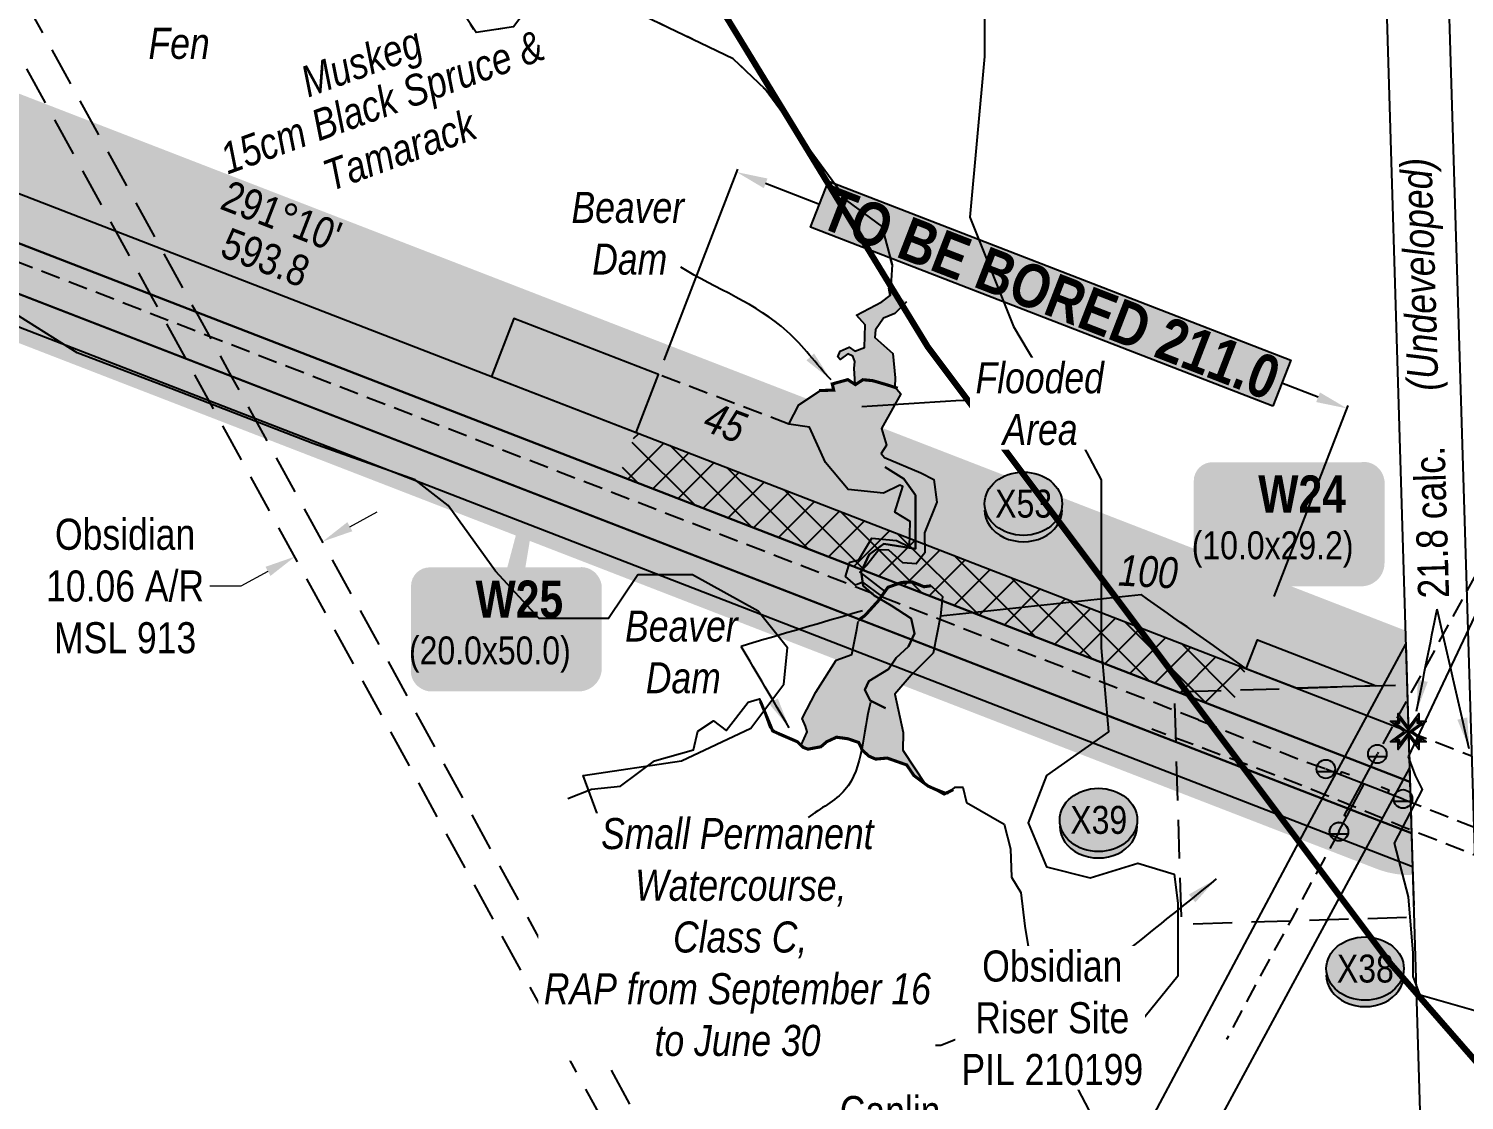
# Model space of a CAD drawing. Extents: x 633209 to 644713, y 5826006 to 5832721.
# Drawn here: x 639229.5 to 639692.3, y 5831047.2 to 5831392.5 of the extents above; entities that cross this region are included whole.
import ezdxf
from ezdxf.enums import TextEntityAlignment as Align

# ---------------------------------------------------------------- set-up
doc = ezdxf.new("R2010")
doc.units = 0
doc.header["$LTSCALE"] = 5
doc.header["$PDSIZE"] = 0.5
for name, pattern in [('DASHDOT2', [12.7, 6.35, -3.175, 0, -3.175]), ('foc-ACCESSROAD', [3.75, 2.5, -1.25]), ('foc-TIELINE', [1.875, 1.25, -0.625]), ('foc-TRAV', [1.875, 1.25, -0.625]), ('foc-WHEELTRACKS', [2, 0.4, -1.6]), ('UG_PIPE', [1.875, 1.25, -0.625])]:
    doc.linetypes.add(name, pattern=pattern)
doc.layers.get('Defpoints').update_dxf_attribs({"color": 9})
for name, color, linetype, lineweight in [('AS-GENERAL', 48, 'Continuous', 18), ('C-AR-T', 13, 'Continuous', 9), ('F-RW-T', 190, 'Continuous', 9), ('T-TEXT', 48, 'Continuous', 18), ('T-TIE-T', 201, 'Continuous', 18)]:
    doc.layers.add(name, color=color, linetype=linetype, lineweight=lineweight)
doc.layers.add('AS-PIPE-AG', color=7, linetype='Continuous', true_color=0x7d00fa)
for name, color, linetype in [('AS-PIPE-UG', 44, 'UG_PIPE'), ('AS-SYMBOL', 7, 'Continuous'), ('AS-UNDERLAY-H', 141, 'Continuous'), ('AS-WILDLIFE', 131, 'DASHDOT2'), ('C-AR', 13, 'foc-ACCESSROAD'), ('C-RW', 13, 'Continuous'), ('C-WS', 13, 'foc-ACCESSROAD'), ('F-RW', 190, 'Continuous'), ('L-BD1', 253, 'Continuous'), ('L-MON', 1, 'Continuous'), ('L-SEC', 7, 'Continuous'), ('P-BUFFER-H 30m', 51, 'Continuous'), ('P-CROSSINGS', 250, 'Continuous'), ('P-PROPOSED', 10, 'Continuous'), ('P-PROPOSED-H', 21, 'Continuous'), ('P-TEMP-BLOCKS', 250, 'Continuous'), ('P-TEMP-BLUE-BORE-H', 131, 'Continuous'), ('P-TEMP-H', 41, 'Continuous'), ('P-TEMP-NO CUT-H', 104, 'Continuous'), ('P-TEMP-NO CUT-T', 143, 'Continuous'), ('P-TEMP_WORKSPACE', 46, 'Continuous'), ('P-TRAV', 4, 'foc-TRAV'), ('P-TXT', 4, 'Continuous'), ('T-BUSH-T', 110, 'Continuous'), ('T-CREEK', 160, 'Continuous'), ('T-TIE', 201, 'foc-TIELINE'), ('T-WATER-H', 133, 'Continuous'), ('T-WATER-P3', 160, 'foc-WHEELTRACKS'), ('T-WATER-T', 170, 'Continuous'), ('WETLAND', 143, 'Continuous'), ('WETLAND-T', 146, 'Continuous')]:
    doc.layers.add(name, color=color, linetype=linetype)
doc.styles.add('175L', font='ARIALN.TTF', dxfattribs={"height": 20})
doc.styles.add('80', font='ARIALN.TTF', dxfattribs={"height": 10})
doc.styles.add('80CG', font='ARIALN.TTF', dxfattribs={"height": 10})
doc.styles.add('80L', font='ARIALN.TTF', dxfattribs={"height": 10})
doc.styles.add('80LS', font='ARIALNI.TTF', dxfattribs={"height": 10})
doc.styles.add('BOLD', font='ARIALNB.TTF')
doc.styles.add('Crossing', font='ARIALN.TTF', dxfattribs={"height": 10})
doc.styles.add('foc-LtypeFont', font='ARIALN.TTF', dxfattribs={"height": 7.35})
doc.styles.add('MtXpl_Arial_Narrow', font='ARIALNI.TTF')
doc.linetypes.add('foc-TOPO-flowdirection-NOLINE', pattern='A,0,[">",foc-LtypeFont,S=0.3,R=0,X=0,Y=-0.945],-20,[">",foc-LtypeFont,S=0.3,R=0,X=0,Y=-0.945],0', length=20)
doc.dimstyles.new('Compass 5 000', dxfattribs={"dimscale": 5, "dimtxt": 9, "dimasz": 2, "dimexe": 0.2, "dimexo": 0.0625, "dimgap": 0.5, "dimtad": 0, "dimtih": 1, "dimtoh": 1, "dimzin": 0, "dimdsep": 46, "dimtxsty": '80CG', "dimcen": 0.1, "dimse1": 1, "dimse2": 1, "dimclrd": 256, "dimclrt": 256, "dimaunit": 1, "dimadec": 4, "dimazin": 0, "dimtfac": 0.06, "dimtofl": 0, "dimtmove": 0, "dimatfit": 1, "dimfxl": 0.2, "dimtolj": 1, "dimtzin": 0, "dimlwd": -1, "dimarcsym": 0})

# ---------------------------------------------------------------- blocks, each defined once
blk = doc.blocks.new('*D404')
at = {"layer": 'C-AR-T', "transparency": 16777216}
for p, q in [((639333.05, 5831232.01), (639341.82, 5831236.8)), ((639306.66, 5831217.62), (639297.88, 5831212.83)), ((639297.88, 5831212.83), (639287.88, 5831212.83))]:
    blk.add_line(p, q, dxfattribs=at)
for points in [[(639332.25, 5831233.48), (639333.84, 5831230.55), (639324.27, 5831227.22)], [(639305.86, 5831219.08), (639307.46, 5831216.15), (639315.44, 5831222.41)]]:
    blk.add_solid(points, dxfattribs=at)
at = {"layer": 'Defpoints', "color": 0, "transparency": 16777216}
for p in [(639324.27, 5831227.22), (639365.19, 5831152.22), (639356.36, 5831147.4)]:
    blk.add_point(p, dxfattribs=at)
at = {"layer": 'C-AR-T', "transparency": 16777216, "insert": (639260.6, 5831212.83), "char_height": 10, "attachment_point": 5, "style": '80CG'}
blk.add_mtext('\\A1;Obsidian\\P10.06 A/R\\PMSL 913', dxfattribs=at)
blk = doc.blocks.new('*D535')
at = {"layer": 'Defpoints', "color": 0, "transparency": 16777216}
for p in [(639599.68, 5831055.79), (639617.26, 5831046.28), (639574.33, 5831008.94)]:
    blk.add_point(p, dxfattribs=at)
at = {"layer": 'F-RW-T', "transparency": 16777216}
for p, q in [((639556.74, 5831018.45), (639546.74, 5831018.45)), ((639565.53, 5831013.69), (639556.74, 5831018.45)), ((639600.7, 5830994.66), (639609.5, 5830989.91))]:
    blk.add_line(p, q, dxfattribs=at)
for points in [[(639566.33, 5831015.16), (639564.74, 5831012.23), (639574.33, 5831008.94)], [(639601.5, 5830996.13), (639599.91, 5830993.2), (639591.91, 5830999.42)]]:
    blk.add_solid(points, dxfattribs=at)
at = {"layer": 'F-RW-T', "transparency": 16777216, "insert": (639507.2, 5831018.45), "char_height": 10, "attachment_point": 5, "style": '80CG'}
blk.add_mtext('\\A1;Canlin\\P20.00 P/L R/W\\PPlan 882 1811\\PPLA 890838', dxfattribs=at)
blk = doc.blocks.new('RISER')
h = blk.add_hatch(color=255)
h.dxf.hatch_style = 1
edge = h.paths.add_edge_path()
edge.add_arc((0, 0), 0.7, 0, 360)
blk.add_hatch(color=13).paths.add_polyline_path([(0.581, -0.15), (-0.581, -0.15, 0.774597)])
at = {"color": 13}
blk.add_line((-0.581, -0.15), (0.581, -0.15), dxfattribs=at)
blk.add_circle((0, 0), 0.6, dxfattribs=at)
blk = doc.blocks.new('*U770')
at = {"true_color": 0xff8aff}
h = blk.add_hatch(color=211, dxfattribs=at)
edge = h.paths.add_edge_path()
edge.add_line((-24, -20), (24, -20))
edge.add_arc((24, -14), 6, 270, 360)
edge.add_line((30, -14), (30, 12.5))
edge.add_arc((24, 12.5), 6, 0, 90)
edge.add_line((24, 18.5), (-24, 18.5))
edge.add_arc((-24, 12.5), 6, 90, 180)
edge.add_line((-30, 12.5), (-30, -14))
edge.add_arc((-24, -14), 6, 180, 270)
at = {"flags": 128}
blk.add_lwpolyline([(16.52, 76.72, 0, 7.5, 0), (0, 0, 0, 0, 0)], format="xyseb", dxfattribs=at)
at = {"color": 250, "flags": 128}
blk.add_lwpolyline([(-24, -20, 3, 3, 0), (24, -20, 3, 3, 0.414214), (30, -14, 3, 3, 0), (30, 12.5, 3, 0, 0.414214), (24, 18.5, 0, 0, 0), (-24, 18.5, 0, 0, 0.414214), (-30, 12.5, 0, 0, 0), (-30, -14, 0, 3, 0.414214)], format="xyseb", close=True, dxfattribs=at)
at = {"color": 250}
for tag, p, height, style in [('TEMP_AREA_W1_001', (-9.21, 2.24), 12, 'BOLD'), ('ENTER_TEXT_001', (-30.66, -12.78), 9, '80')]:
    blk.add_attdef(tag, p, '', height=height, dxfattribs=dict(at, style=style))
blk = doc.blocks.new('TEMP')
h = blk.add_hatch(color=255)
h.dxf.hatch_style = 1
h.paths.add_polyline_path([(-1.152, -0.666), (-0.666, -0.666), (-0.666, -1.152), (0, -0.251), (0.666, -1.152), (0.666, -0.666), (1.152, -0.666), (0.251, 0), (1.152, 0.666), (0.666, 0.666), (0.666, 1.152), (0, 0.251), (-0.666, 1.152), (-0.666, 0.666), (-1.152, 0.666), (-0.251, 0)])
h.paths.add_polyline_path([(0.566, 0.849), (0.566, 0.566), (0.849, 0.566), (0.083, 0), (0.849, -0.566), (0.566, -0.566), (0.566, -0.849), (0, -0.083), (-0.566, -0.849), (-0.566, -0.566), (-0.849, -0.566), (-0.083, 0), (-0.849, 0.566), (-0.566, 0.566), (-0.566, 0.849), (0, 0.083)], flags=16)
h = blk.add_hatch(color=1)
h.dxf.hatch_style = 1
h.paths.add_polyline_path([(-0.069, -0.01), (-0.083, 0), (-0.849, -0.566), (-0.566, -0.566), (-0.566, -0.849), (0.069, 0.01), (0.083, 0), (0.849, 0.566), (0.566, 0.566), (0.566, 0.849)])
at = {"color": 1}
for p, q in [((-0.083, 0), (0.083, 0)), ((0, 0.083), (0, -0.083))]:
    blk.add_line(p, q, dxfattribs=at)
at = {"color": 255, "flags": 128}
blk.add_lwpolyline([(-0.251, 0), (-1.152, 0.666), (-0.666, 0.666), (-0.666, 1.152), (0, 0.251), (0.666, 1.152), (0.666, 0.666), (1.152, 0.666), (0.251, 0), (1.152, -0.666), (0.666, -0.666), (0.666, -1.152), (0, -0.251), (-0.666, -1.152), (-0.666, -0.666), (-1.152, -0.666)], close=True, dxfattribs=at)
at = {"color": 1, "flags": 128}
blk.add_lwpolyline([(-0.083, 0), (-0.849, 0.566), (-0.566, 0.566), (-0.566, 0.849), (0, 0.083), (0.566, 0.849), (0.566, 0.566), (0.849, 0.566), (0.083, 0), (0.849, -0.566), (0.566, -0.566), (0.566, -0.849), (0, -0.083), (-0.566, -0.849), (-0.566, -0.566), (-0.849, -0.566)], close=True, dxfattribs=at)
blk = doc.blocks.new('*U563')
at = {"true_color": 0xff8aff}
h = blk.add_hatch(color=211, dxfattribs=at)
edge = h.paths.add_edge_path()
edge.add_line((-24, -20), (24, -20))
edge.add_arc((24, -14), 6, 270, 360)
edge.add_line((30, -14), (30, 12.5))
edge.add_arc((24, 12.5), 6, 0, 90)
edge.add_line((24, 18.5), (-24, 18.5))
edge.add_arc((-24, 12.5), 6, 90, 180)
edge.add_line((-30, 12.5), (-30, -14))
edge.add_arc((-24, -14), 6, 180, 270)
at = {"color": 250, "flags": 128}
blk.add_lwpolyline([(-24, -20, 3, 3, 0), (24, -20, 3, 3, 0.414214), (30, -14, 3, 3, 0), (30, 12.5, 3, 0, 0.414214), (24, 18.5, 0, 0, 0), (-24, 18.5, 0, 0, 0.414214), (-30, 12.5, 0, 0, 0), (-30, -14, 0, 3, 0.414214)], format="xyseb", close=True, dxfattribs=at)
at = {"flags": 128}
blk.add_lwpolyline([(-20.15, -12.92, 0, 7.5, 0), (0, 0, 0, 0, 0)], format="xyseb", dxfattribs=at)
at = {"color": 250}
for tag, p, height, style in [('TEMP_AREA_W1_001', (-9.21, 2.24), 12, 'BOLD'), ('ENTER_TEXT_001', (-30.66, -12.78), 9, '80')]:
    blk.add_attdef(tag, p, '', height=height, dxfattribs=dict(at, style=style))
blk = doc.blocks.new('xing2')
h = blk.add_hatch(color=50)
h.dxf.hatch_style = 1
edge = h.paths.add_edge_path()
edge.add_ellipse((0, 0), major_axis=(-12.5, 0), ratio=0.816297, start_angle=0, end_angle=360)
h = blk.add_hatch(color=250)
h.dxf.hatch_style = 1
edge = h.paths.add_edge_path()
edge.add_ellipse((0, -2.05), major_axis=(-12.5, 0), ratio=0.816297, start_angle=0, end_angle=180)
edge.add_line((12.5, -2.05), (12.5, 0))
edge.add_ellipse((0, 0), major_axis=(-12.5, 0), ratio=0.816297, start_angle=0, end_angle=180, ccw=False)
edge.add_line((-12.5, 0), (-12.5, -2.05))
at = {"color": 250}
blk.add_ellipse((0, 0), major_axis=(-12.5, 0), ratio=0.816297, dxfattribs=at)
blk.add_ellipse((0, -2.05), major_axis=(-12.5, 0), ratio=0.816297, start_param=0, end_param=3.141593, dxfattribs=at)
at = {"color": 250, "style": 'Crossing'}
blk.add_attdef('CROSSING', text='', height=9, dxfattribs=at).set_placement((0.09, 0.02), align=Align.MIDDLE_CENTER)
at = {"color": 250, "style": 'Crossing', "flags": 1}
for tag, p in [('OWNER', (0.09, -12.49)), ('DESCRIPTION', (0.09, -25.77)), ('LOCATION', (0.09, -39.3)), ('DWG_REF', (0.09, -52.84))]:
    blk.add_attdef(tag, text='', height=9, dxfattribs=at).set_placement(p, align=Align.MIDDLE_CENTER)
blk = doc.blocks.new('*D895')
at = {"layer": 'Defpoints', "color": 0, "transparency": 16777216}
for p in [(639654.47, 5831270.12), (639425.28, 5831262.41), (639622, 5831186.25)]:
    blk.add_point(p, dxfattribs=at)
at = {"layer": 'P-TEMP-NO CUT-T', "color": 0, "lineweight": -2, "transparency": 16777216}
for p, q in [((639434.31, 5831285.72), (639458.12, 5831347.21)), ((639631.03, 5831209.56), (639654.83, 5831271.05))]:
    blk.add_line(p, q, dxfattribs=at)
at = {"layer": 'P-TEMP-NO CUT-T', "transparency": 16777216}
for p, q in [((639467.08, 5831342.67), (639484.39, 5831335.97)), ((639645.15, 5831273.73), (639633.45, 5831278.26))]:
    blk.add_line(p, q, dxfattribs=at)
for points in [[(639467.68, 5831344.22), (639466.48, 5831341.11), (639457.76, 5831346.28)], [(639645.75, 5831275.28), (639644.55, 5831272.17), (639654.47, 5831270.12)]]:
    blk.add_solid(points, dxfattribs=at)
at = {"layer": 'P-TEMP-NO CUT-T', "transparency": 16777216, "insert": (639558.92, 5831307.11), "char_height": 10, "attachment_point": 5, "rotation": 338.8352, "style": 'BOLD'}
blk.add_mtext('\\A1;{\\H1.4x;TO BE BORED 211.0}', dxfattribs=at)

msp = doc.modelspace()

# ---------------------------------------------------------------- hatches: boundary and pattern name
at = {"layer": 'AS-UNDERLAY-H'}
h = msp.add_hatch(color=256, dxfattribs=at)
h.dxf.hatch_style = 1
h.paths.add_polyline_path([(639630.541, 5831270.807), (639481.529, 5831328.499), (639487.304, 5831343.416), (639636.316, 5831285.723)])
at = {"layer": 'P-BUFFER-H 30m'}
h = msp.add_hatch(color=256, dxfattribs=at)
h.dxf.hatch_style = 1
edge = h.paths.add_edge_path()
edge.add_arc((639674.771, 5831149.735), 29.991, 248.83523, 271.74419, ccw=False)
edge.add_line((639663.943, 5831121.767), (638550.927, 5831552.69))
edge.add_line((638550.927, 5831552.69), (638259.92, 5831665.363))
edge.add_arc((638270.749, 5831693.33), 29.991, 203.83464, 248.83452, ccw=False)
edge.add_line((638243.316, 5831681.211), (638242.624, 5831682.777))
edge.add_line((638242.624, 5831682.777), (638050.717, 5831757.078))
edge.add_line((638050.717, 5831757.078), (638048.567, 5831835.812))
edge.add_arc((638049.386, 5831805.833), 29.991, 68.83499, 91.56414, ccw=False)
edge.add_line((638060.214, 5831833.801), (638287.072, 5831745.967))
edge.add_arc((638276.243, 5831718), 29.991, 23.83464, 68.83499, ccw=False)
edge.add_line((638303.676, 5831730.119), (638304.368, 5831728.554))
edge.add_line((638304.368, 5831728.554), (638577.998, 5831622.609))
edge.add_line((638577.998, 5831622.609), (639673.284, 5831198.55))
edge.add_line((639673.284, 5831198.55), (639675.684, 5831119.758))
at = {"layer": 'P-PROPOSED-H'}
h = msp.add_hatch(color=256, dxfattribs=at)
h.dxf.hatch_style = 1
h.paths.add_polyline_path([(638049.386, 5831805.833), (638276.243, 5831718), (638281.955, 5831705.071), (638567.169, 5831594.642), (639674.275, 5831166.007), (639674.771, 5831149.735), (638561.755, 5831580.658), (638270.749, 5831693.33), (638265.037, 5831706.259), (638049.829, 5831789.581)])
at = {"layer": 'P-TEMP-BLUE-BORE-H'}
msp.add_hatch(color=256, dxfattribs=at).paths.add_polyline_path([(639616.586, 5831172.262), (639622, 5831186.246), (639425.285, 5831262.408), (639419.87, 5831248.424)])
at = {"layer": 'P-TEMP-H'}
h = msp.add_hatch(color=256, dxfattribs=at)
h.dxf.hatch_style = 1
h.paths.add_polyline_path([(639378.672, 5831280.455), (639425.285, 5831262.408), (639432.503, 5831281.053), (639385.891, 5831299.1)])
h = msp.add_hatch(color=256, dxfattribs=at)
h.dxf.hatch_style = 1
h.paths.add_polyline_path([(639638.203, 5831179.973), (639622, 5831186.246), (639625.61, 5831195.568), (639663.872, 5831180.754)])
at = {"layer": 'P-TEMP-NO CUT-H', "ltscale": 2}
h = msp.add_hatch(dxfattribs=at)
h.set_pattern_fill('ANSI37', color=256, scale=2.499209)
h.set_pattern_definition([(45, (383.163, 1959.956), (-5.610884679, 5.610884679), []), (135, (383.163, 1959.956), (-5.610884679, -5.610884679), [])])
h.paths.add_polyline_path([(639616.586, 5831172.262), (639622, 5831186.246), (639425.285, 5831262.408), (639419.87, 5831248.424)])
at = {"layer": 'T-WATER-H'}
h = msp.add_hatch(color=256, dxfattribs=at)
h.dxf.hatch_style = 1
h.paths.add_polyline_path([(639508.081, 5831287.802), (639502.289, 5831293.002), (639502.469, 5831295.465), (639505.034, 5831299.206), (639508.724, 5831300.71), (639512.425, 5831304.431), (639506.759, 5831308.92), (639507.206, 5831306.546), (639504.553, 5831304.453), (639496.335, 5831300.129), (639499.161, 5831297.076), (639498.958, 5831289.727), (639495.858, 5831288.63), (639493.997, 5831289.91), (639491.059, 5831288.567), (639490.363, 5831286.721), (639491.078, 5831285.942), (639493.597, 5831287.724), (639495.168, 5831286.99), (639495.876, 5831285.197), (639495.601, 5831283.028), (639495.98, 5831277.805), (639496.007, 5831277.787), (639498.432, 5831279.378), (639501.593, 5831279.071), (639506.156, 5831277.738), (639508.755, 5831277.088), (639508.774, 5831279.969)])
h = msp.add_hatch(color=256, dxfattribs=at)
h.dxf.hatch_style = 1
h.paths.add_polyline_path([(639504.46, 5831263.653), (639508.083, 5831270.174), (639510.674, 5831274.857), (639508.755, 5831277.088), (639506.156, 5831277.738), (639501.593, 5831279.071), (639498.432, 5831279.378), (639496.007, 5831277.787), (639494.467, 5831278.798), (639493.464, 5831279.369), (639490.338, 5831278.509), (639488.58, 5831277.863), (639488.999, 5831276.05), (639484.761, 5831275.929), (639477.774, 5831271.285), (639474.564, 5831265.096), (639481.228, 5831264.072), (639486.382, 5831252.734), (639493.629, 5831243.965), (639505.083, 5831242.816), (639510.334, 5831245.381), (639511.25, 5831244.977), (639508.745, 5831236.673), (639513.703, 5831233.713), (639513.485, 5831225.512), (639509.304, 5831227.539), (639501.299, 5831228.321), (639497.144, 5831221.344), (639494.186, 5831220.545), (639492.852, 5831215.908), (639496.01, 5831213.171), (639498.399, 5831214.083), (639504.491, 5831209.662), (639505.517, 5831211.094), (639497.427, 5831217.373), (639499.656, 5831219.592), (639503.529, 5831224.506), (639506.775, 5831224.449), (639511.271, 5831220.371), (639515.593, 5831220.016), (639518.342, 5831223.609), (639518.311, 5831230.003), (639522.255, 5831239.943), (639521.27, 5831247.18), (639517.097, 5831249.314), (639505.394, 5831254.336), (639504.288, 5831255.554), (639505.987, 5831258.306)])
h = msp.add_hatch(color=256, dxfattribs=at)
h.dxf.hatch_style = 1
h.paths.add_polyline_path([(639523.489, 5831203.252), (639524.135, 5831209.499), (639520.47, 5831212.974), (639518.136, 5831212.659), (639514.292, 5831214.204), (639510.876, 5831214.035), (639508.678, 5831213.257), (639506.508, 5831212.477), (639503.345, 5831208.063), (639499.088, 5831203.384), (639496.889, 5831201.814), (639496.44, 5831198.896), (639494.826, 5831190.851), (639489.804, 5831188.995), (639483.236, 5831178.707), (639478.897, 5831170.171), (639479.954, 5831167.678), (639480.407, 5831165.848), (639478.531, 5831161.639), (639479.172, 5831160.895), (639480.709, 5831160.308), (639484.896, 5831161.088), (639486.752, 5831162.701), (639489.932, 5831164.168), (639493.612, 5831163.662), (639497.068, 5831162.458), (639498.244, 5831159.997), (639500.352, 5831158.063), (639502.525, 5831157.112), (639506.224, 5831157.45), (639512.558, 5831155.219), (639514.866, 5831151.819), (639518.607, 5831148.919), (639511.283, 5831160.011), (639511.397, 5831165.637), (639508.764, 5831178.055), (639514.005, 5831184.196), (639521.029, 5831191.199)])

# ---------------------------------------------------------------- linework, layer by layer
at = {"layer": 'AS-GENERAL', "const_width": 1, "flags": 128}
for points in [[(639484.306, 5831275.854), (639488.999, 5831276.05), (639488.545, 5831278.016), (639493.557, 5831279.395), (639496.007, 5831277.787), (639498.432, 5831279.378), (639501.593, 5831279.071), (639506.156, 5831277.738), (639509.661, 5831276.619)], [(639496.889, 5831201.814), (639499.088, 5831203.384), (639503.345, 5831208.063), (639506.508, 5831212.477), (639508.678, 5831213.257), (639510.876, 5831214.035), (639514.292, 5831214.204), (639518.136, 5831212.659), (639520.469, 5831212.982)], [(639527.582, 5831147.273), (639524.604, 5831145.859), (639522.487, 5831147.041), (639519.451, 5831148.41), (639514.866, 5831151.819), (639512.558, 5831155.219), (639506.224, 5831157.45), (639502.525, 5831157.112), (639500.352, 5831158.063), (639498.244, 5831159.997), (639497.068, 5831162.458), (639493.612, 5831163.662), (639489.932, 5831164.168), (639486.752, 5831162.701), (639484.896, 5831161.088), (639480.709, 5831160.308), (639479.172, 5831160.895), (639477.343, 5831162.693), (639469.359, 5831166.154), (639465.363, 5831175.772)]]:
    msp.add_lwpolyline(points, dxfattribs=at)
at = {"layer": 'AS-PIPE-AG', "flags": 128}
for points in [[(639664.193, 5831158.75), (639653.595, 5831139.055), (639654.401, 5831138.637)], [(639672.527, 5831144.242), (639647.659, 5831153.911)], [(639652.316, 5831152.118), (639652.775, 5831153.01), (639655.323, 5831152.096)], [(639651.886, 5831133.726), (639659.965, 5831149.16)], [(639665.437, 5831148.206), (639667.939, 5831147.204), (639667.606, 5831146.21)]]:
    msp.add_lwpolyline(points, dxfattribs=at)
at = {"layer": 'AS-PIPE-UG', "flags": 128}
for points in [[(639928.692, 5831645.166), (639919.623, 5831630.526), (639913.721, 5831618.595), (639908.214, 5831606.607), (639897.352, 5831586.873), (639873.755, 5831543.971), (639852.191, 5831506.646), (639833.094, 5831471.368), (639815.075, 5831438.376), (639793.039, 5831397.06), (639766.697, 5831347.832), (639742.123, 5831303.679), (639725.056, 5831270.892), (639705.9, 5831234.606), (639678.293, 5831184.255), (639664.272, 5831158.834)], [(639606.638, 5831169.759), (638751.331, 5831501.279)], [(639953.608, 5831024), (639947.127, 5831026.568), (639937.853, 5831030.341), (639923.981, 5831035.972), (639904.226, 5831043.736), (639854.887, 5831063.602), (639821.057, 5831077.279), (639764.637, 5831098.94), (639708.334, 5831121.108), (639672.856, 5831135.096), (639637.426, 5831149.62), (639608.563, 5831160.409), (639591.558, 5831166.785)], [(639606.638, 5831169.759), (639621.004, 5831163.986), (639631.667, 5831160.044), (639640.125, 5831156.568), (639647.574, 5831153.994)], [(639672.527, 5831144.242), (639683.487, 5831139.88), (639697.278, 5831134.453), (639714.649, 5831127.855), (639729.994, 5831121.947), (639749.144, 5831114.699), (639769.075, 5831106.738), (639805.004, 5831092.849), (639845.006, 5831077.318), (639878.609, 5831064.024), (639909.448, 5831052.113), (639923.011, 5831046.695), (639933.572, 5831043.014)], [(639651.899, 5831133.799), (639646.613, 5831123.919), (639641.964, 5831115.509), (639636.796, 5831105.869), (639626.977, 5831088.137), (639615.673, 5831066.734)]]:
    msp.add_lwpolyline(points, dxfattribs=at)
at = {"layer": 'AS-UNDERLAY-H', "flags": 128}
msp.add_lwpolyline([(639630.541, 5831270.807), (639481.529, 5831328.499), (639487.304, 5831343.416), (639636.316, 5831285.723)], close=True, dxfattribs=at)
at = {"layer": 'AS-WILDLIFE', "const_width": 2, "flags": 128}
msp.add_lwpolyline([(639231.617, 5831835.436), (639239.625, 5831815.5), (639276.062, 5831724.5), (639379.5, 5831519), (639465.875, 5831377.5), (639519.313, 5831290), (639668.25, 5831091.5), (639763.312, 5830982.5), (639825.563, 5830943.5), (639928.75, 5830896), (639970.125, 5830891), (639995, 5830888), (640036.813, 5830853.5), (640090.25, 5830774), (640123.375, 5830736), (640137.812, 5830719.5), (640174, 5830700.5), (640211.062, 5830688), (640215.125, 5830686.5), (640221.375, 5830686), (640281.25, 5830683.5), (640315.625, 5830680.5), (640367.813, 5830675.5), (640439.688, 5830652.5), (640636.75, 5830531.5), (640996, 5830268), (641018, 5830235.5), (641022.75, 5830228.5), (641044.937, 5830173.5), (641044.188, 5830172.5), (641030.438, 5830152.5), (640980.187, 5830135.5), (640924.563, 5830157), (640918.437, 5830159.5), (640898.75, 5830170.5), (640649.375, 5830308.5), (640486.25, 5830390), (640458.25, 5830404), (640432.375, 5830410.5), (640371.187, 5830426.5), (640346.563, 5830433.5), (640289.125, 5830450), (640170.25, 5830450.5), (640152, 5830450.5), (640141.688, 5830453), (640090.625, 5830464), (640039.062, 5830487.5), (639997.125, 5830527), (639959, 5830602), (639942.187, 5830630), (639932.125, 5830647), (639892.5, 5830670), (639890.687, 5830671), (639824.375, 5830679), (639764.25, 5830697), (639762.812, 5830697.5), (639725.937, 5830737), (639721.625, 5830740), (639663.5, 5830781), (639591.313, 5830814.5), (639585.721, 5830814.579)], dxfattribs=at)
at = {"layer": 'C-AR', "flags": 128}
msp.add_lwpolyline([(638993.117, 5831829.319), (639049.272, 5831727.173), (639283.611, 5831300.889), (639295.022, 5831280.136), (639302.507, 5831266.52), (639344.166, 5831190.75), (639481.973, 5830938.155), (639479.639, 5830938.089), (639476.418, 5830937.997), (639470.761, 5830937.836), (639335.343, 5831185.902), (639287.913, 5831272.17), (639280.427, 5831285.786), (639269.017, 5831306.539), (639037.956, 5831726.858), (638981.809, 5831828.991)], dxfattribs=at)
at = {"layer": 'C-RW'}
msp.add_lwpolyline([(639675.273, 5831133.251), (638050.577, 5831762.197), (638050.125, 5831778.745), (638561.755, 5831580.658), (639674.771, 5831149.735)], close=True, dxfattribs=at)
at = {"layer": 'C-WS', "flags": 128}
msp.add_lwpolyline([(639675.603, 5831122.405), (639676.099, 5831106.116), (639601.157, 5831103.834), (639598.875, 5831178.775), (639673.817, 5831181.057), (639675.603, 5831122.405)], close=True, dxfattribs=at)
at = {"layer": 'F-RW'}
for points in [[(639675.603, 5831122.405), (638116.258, 5831726.088), (638110.558, 5831738.991), (638101.841, 5831758.722), (638050.125, 5831778.745), (638049.829, 5831789.581), (638109.312, 5831766.549), (638123.729, 5831733.915), (639675.273, 5831133.251)], [(639647.897, 5831104.849), (639558.444, 5830939.331), (639536.947, 5830938.751), (639641.721, 5831135.473), (639673.419, 5831194.125), (639674.631, 5831154.316), (639647.897, 5831104.849)]]:
    msp.add_lwpolyline(points, close=True, dxfattribs=at)
at = {"layer": 'L-SEC'}
for p, q in [((639656.59, 5831746.788), (639681.077, 5830942.643)), ((639676.694, 5831747.406), (639701.182, 5830943.235))]:
    msp.add_line(p, q, dxfattribs=at)
at = {"layer": 'P-PROPOSED', "flags": 128}
msp.add_lwpolyline([(638049.386, 5831805.833), (638276.243, 5831718), (638281.955, 5831705.071), (638567.169, 5831594.642), (639674.275, 5831166.007), (639674.771, 5831149.735), (638561.755, 5831580.658), (638270.749, 5831693.33), (638265.037, 5831706.259), (638049.829, 5831789.581)], close=True, dxfattribs=at)
at = {"layer": 'P-TEMP_WORKSPACE', "flags": 128}
for points in [[(639378.672, 5831280.455), (639425.285, 5831262.408), (639432.503, 5831281.053), (639385.891, 5831299.1)], [(639638.203, 5831179.973), (639622, 5831186.246), (639625.61, 5831195.568), (639663.872, 5831180.754)]]:
    msp.add_lwpolyline(points, close=True, dxfattribs=at)
at = {"layer": 'P-TRAV', "flags": 128}
msp.add_lwpolyline([(639674.275, 5831166.007), (639694.638, 5831158.123)], dxfattribs=at)
at = {"layer": 'T-CREEK', "flags": 128}
for points in [[(639504.491, 5831209.662), (639498.399, 5831214.083), (639496.01, 5831213.171), (639492.852, 5831215.908), (639494.186, 5831220.545), (639497.144, 5831221.344), (639501.299, 5831228.321), (639509.304, 5831227.539), (639513.485, 5831225.512), (639513.703, 5831233.713), (639508.745, 5831236.673), (639511.25, 5831244.977), (639510.334, 5831245.381), (639505.083, 5831242.816), (639493.629, 5831243.965), (639486.382, 5831252.734), (639481.228, 5831264.072), (639474.564, 5831265.096), (639477.774, 5831271.285), (639484.761, 5831275.929), (639488.999, 5831276.05), (639488.517, 5831277.84), (639493.156, 5831279.545), (639495.97, 5831277.941), (639495.601, 5831283.028), (639495.876, 5831285.197), (639495.168, 5831286.99), (639493.597, 5831287.724), (639491.078, 5831285.942), (639490.363, 5831286.721), (639491.059, 5831288.567), (639493.997, 5831289.91), (639495.858, 5831288.63), (639498.958, 5831289.727), (639499.161, 5831297.076), (639496.335, 5831300.129), (639504.553, 5831304.453), (639507.206, 5831306.546), (639506.759, 5831308.92)], [(639512.425, 5831304.431), (639508.724, 5831300.71), (639505.034, 5831299.206), (639502.469, 5831295.465), (639502.289, 5831293.002), (639508.081, 5831287.802), (639508.774, 5831279.969), (639508.755, 5831277.088), (639510.674, 5831274.857), (639508.083, 5831270.174), (639504.46, 5831263.653), (639505.987, 5831258.306), (639504.288, 5831255.554), (639505.394, 5831254.336), (639517.097, 5831249.314), (639521.27, 5831247.18), (639522.255, 5831239.943), (639518.311, 5831230.003), (639518.342, 5831223.609), (639515.593, 5831220.016), (639511.271, 5831220.371), (639506.775, 5831224.449), (639503.529, 5831224.506), (639499.656, 5831219.592), (639497.427, 5831217.373), (639505.517, 5831211.094)], [(639505.613, 5831251.198), (639511.635, 5831247.434), (639515.4, 5831242.164), (639515.4, 5831236.894), (639515.4, 5831233.882), (639515.4, 5831224.848), (639505.218, 5831226.512), (639500.463, 5831223.095), (639497.817, 5831217.468), (639498.528, 5831212.969), (639502.053, 5831209.819), (639507.577, 5831206.608), (639513.98, 5831202.38), (639515.07, 5831197.623), (639513.152, 5831193.445), (639509.097, 5831189.79), (639506.651, 5831186.078), (639500.36, 5831182.204), (639499.013, 5831179.402), (639500.731, 5831176.004), (639505.675, 5831173.541)], [(639520.47, 5831212.974), (639524.135, 5831209.499), (639523.489, 5831203.252), (639521.029, 5831191.199), (639514.005, 5831184.196), (639508.764, 5831178.055), (639511.397, 5831165.637), (639511.283, 5831160.011), (639518.607, 5831148.919), (639525.763, 5831146), (639528.167, 5831148.082), (639530.61, 5831148.056), (639531.845, 5831143.159), (639543.956, 5831136.091), (639545.949, 5831128.177), (639546.353, 5831119.101), (639549.313, 5831114.08), (639550.62, 5831103.303), (639551.585, 5831097.325), (639553.217, 5831089.348)], [(639403.321, 5831144.46), (639410.947, 5831147.45), (639420.318, 5831148.386), (639431.267, 5831156.58), (639443.775, 5831160.106), (639445.248, 5831166.08), (639450.313, 5831169.437), (639454.35, 5831166.286), (639461.398, 5831175.496), (639465.072, 5831176.507), (639468.435, 5831167.244), (639471.256, 5831165.158), (639477.229, 5831162.549), (639478.531, 5831161.639), (639480.407, 5831165.848), (639479.954, 5831167.678), (639478.897, 5831170.171), (639483.236, 5831178.707), (639489.804, 5831188.995), (639494.826, 5831190.851), (639496.44, 5831198.896), (639496.914, 5831201.48)]]:
    msp.add_lwpolyline(points, dxfattribs=at)
at = {"layer": 'T-CREEK', "linetype": 'foc-TOPO-flowdirection-NOLINE', "flags": 128}
msp.add_lwpolyline([(639505.675, 5831173.541), (639500.731, 5831176.004), (639499.013, 5831179.402), (639500.36, 5831182.204), (639506.651, 5831186.078), (639509.097, 5831189.79), (639513.152, 5831193.445), (639515.07, 5831197.623), (639513.98, 5831202.38), (639507.577, 5831206.608), (639502.053, 5831209.819), (639498.528, 5831212.969), (639497.817, 5831217.468), (639500.463, 5831223.095), (639505.218, 5831226.512), (639515.4, 5831224.848), (639515.4, 5831233.882), (639515.4, 5831236.894), (639515.4, 5831242.164), (639511.635, 5831247.434), (639505.613, 5831251.198)], dxfattribs=at)
at = {"layer": 'T-TIE', "flags": 128}
msp.add_lwpolyline([(639474.564, 5831265.096), (639432.503, 5831281.053)], dxfattribs=at)
at = {"layer": 'T-WATER-P3', "flags": 128}
for points in [[(639507.333, 5831306.538), (639507.917, 5831316.404), (639504.611, 5831328.752), (639493.274, 5831337.153), (639466.88, 5831372.971), (639456.65, 5831382.814), (639427.707, 5831396.655), (639412.52, 5831402.101), (639394.726, 5831404.926), (639385.804, 5831393.065), (639373.712, 5831391.265), (639365.764, 5831403.273), (639369.858, 5831477.362), (639361.65, 5831489.237), (639360.545, 5831508.391), (639348.495, 5831536.797), (639339.242, 5831547.688), (639322.502, 5831547.9), (639312.857, 5831537.149), (639312.327, 5831517.403), (639302.878, 5831506.456), (639291.214, 5831514.857), (639283.003, 5831527.253), (639273.099, 5831537.883), (639260.974, 5831546.935), (639247.508, 5831545.653), (639236.422, 5831535.681), (639225.406, 5831545.652), (639217.197, 5831557.987), (639196.011, 5831579.435), (639187.411, 5831591.309), (639176.786, 5831601.804), (639164.601, 5831609.548), (639155.087, 5831620.571), (639146.809, 5831633.36), (639140.946, 5831647.858), (639131.171, 5831658.944), (639124.265, 5831672.131), (639125.718, 5831689.265), (639115.101, 5831719.244), (639111.844, 5831736.822), (639115.783, 5831753.507), (639122.413, 5831766.667), (639116.618, 5831780.708), (639085.595, 5831789.966), (639076.605, 5831801.056), (639062.786, 5831808.207), (639053.205, 5831819.881), (639047.816, 5831830.101)], [(641157.149, 5830181.047), (641139.934, 5830186.552), (641114.461, 5830200.34), (641053.143, 5830238.473), (641043.37, 5830248.645), (641026.162, 5830273.636), (640992.86, 5830302.109), (640952.517, 5830323.045), (640882.909, 5830378.284), (640868.764, 5830385.043), (640850.904, 5830388.063), (640809.967, 5830388.204), (640795.032, 5830396.333), (640761.984, 5830430.04), (640736.224, 5830449.448), (640671.191, 5830484.367), (640561.626, 5830517.784), (640549.574, 5830525.594), (640530.865, 5830549.926), (640514.958, 5830554.784), (640495.277, 5830555.444), (640479.893, 5830560.825), (640466.662, 5830569.156), (640449.258, 5830572.114), (640401.302, 5830558.371), (640380.836, 5830558.246), (640361.867, 5830560.545), (640347.334, 5830566.779), (640321.782, 5830583.114), (640306.203, 5830588.561), (640286.587, 5830588.895), (640269.707, 5830592.246), (640197.227, 5830623.547), (640151.544, 5830637.536), (640116.277, 5830644.885), (640083.554, 5830654.14), (640069.41, 5830661.028), (640057.55, 5830669.101), (640055.804, 5830684.657), (640058.889, 5830702.711), (640058.373, 5830722.129), (640052.312, 5830736.886), (640045.28, 5830748.898), (639983.616, 5830793.175), (639953.239, 5830805.445), (639890.862, 5830826.118), (639851.041, 5830847.381), (639842.322, 5830854.809), (639833.452, 5830869.019), (639816.295, 5830877.812), (639806.907, 5830889.879), (639794.915, 5830898.409), (639766.893, 5830910.554), (639754.383, 5830917.578), (639738.609, 5830922.631), (639710.192, 5830935.43), (639698.394, 5830944.417), (639663.264, 5830950.067), (639652.377, 5830960.757), (639638.038, 5830967.385), (639618.159, 5830967.129), (639609.691, 5830978.416), (639598.546, 5830988.125), (639589.814, 5830999.673), (639578.542, 5831030.238), (639556.971, 5831071.496), (639553.217, 5831089.348)]]:
    msp.add_lwpolyline(points, dxfattribs=at)
at = {"layer": 'T-WATER-P3', "linetype": 'foc-TOPO-flowdirection-NOLINE', "flags": 128}
for points in [[(639507.333, 5831306.538), (639507.917, 5831316.404), (639504.611, 5831328.752), (639493.274, 5831337.153), (639466.88, 5831372.971), (639456.65, 5831382.814), (639427.707, 5831396.655), (639412.52, 5831402.101), (639394.726, 5831404.926), (639385.804, 5831393.065), (639373.712, 5831391.265), (639365.764, 5831403.273), (639369.858, 5831477.362), (639361.65, 5831489.237), (639360.545, 5831508.391), (639348.495, 5831536.797), (639339.242, 5831547.688), (639322.502, 5831547.9), (639312.857, 5831537.149), (639312.327, 5831517.403), (639302.878, 5831506.456), (639291.214, 5831514.857), (639283.003, 5831527.253), (639273.099, 5831537.883), (639260.974, 5831546.935), (639247.508, 5831545.653), (639236.422, 5831535.681), (639225.406, 5831545.652), (639217.197, 5831557.987), (639196.011, 5831579.435), (639187.411, 5831591.309), (639176.786, 5831601.804), (639164.601, 5831609.548), (639155.087, 5831620.571), (639146.809, 5831633.36), (639140.946, 5831647.858), (639131.171, 5831658.944), (639124.265, 5831672.131), (639125.718, 5831689.265), (639115.101, 5831719.244), (639111.844, 5831736.822), (639115.783, 5831753.507), (639122.413, 5831766.667), (639116.618, 5831780.708), (639085.595, 5831789.966), (639076.605, 5831801.056), (639062.786, 5831808.207), (639053.205, 5831819.881), (639047.816, 5831830.101)], [(641157.149, 5830181.047), (641139.934, 5830186.552), (641114.461, 5830200.34), (641053.143, 5830238.473), (641043.37, 5830248.645), (641026.162, 5830273.636), (640992.86, 5830302.109), (640952.517, 5830323.045), (640882.909, 5830378.284), (640868.764, 5830385.043), (640850.904, 5830388.063), (640809.967, 5830388.204), (640795.032, 5830396.333), (640761.984, 5830430.04), (640736.224, 5830449.448), (640671.191, 5830484.367), (640561.626, 5830517.784), (640549.574, 5830525.594), (640530.865, 5830549.926), (640514.958, 5830554.784), (640495.277, 5830555.444), (640479.893, 5830560.825), (640466.662, 5830569.156), (640449.258, 5830572.114), (640401.302, 5830558.371), (640380.836, 5830558.246), (640361.867, 5830560.545), (640347.334, 5830566.779), (640321.782, 5830583.114), (640306.203, 5830588.561), (640286.587, 5830588.895), (640269.707, 5830592.246), (640197.227, 5830623.547), (640151.544, 5830637.536), (640116.277, 5830644.885), (640083.554, 5830654.14), (640069.41, 5830661.028), (640057.55, 5830669.101), (640055.804, 5830684.657), (640058.889, 5830702.711), (640058.373, 5830722.129), (640052.312, 5830736.886), (640045.28, 5830748.898), (639983.616, 5830793.175), (639953.239, 5830805.445), (639890.862, 5830826.118), (639851.041, 5830847.381), (639842.322, 5830854.809), (639833.452, 5830869.019), (639816.295, 5830877.812), (639806.907, 5830889.879), (639794.915, 5830898.409), (639766.893, 5830910.554), (639754.383, 5830917.578), (639738.609, 5830922.631), (639710.192, 5830935.43), (639698.394, 5830944.417), (639663.264, 5830950.067), (639652.377, 5830960.757), (639638.038, 5830967.385), (639618.159, 5830967.129), (639609.691, 5830978.416), (639598.546, 5830988.125), (639589.814, 5830999.673), (639578.542, 5831030.238), (639556.971, 5831071.496), (639553.217, 5831089.348)]]:
    msp.add_lwpolyline(points, dxfattribs=at)
at = {"layer": 'WETLAND'}
msp.add_lwpolyline([(639537.609, 5831407.085), (639537.609, 5831383.559), (639535.256, 5831357.679), (639532.903, 5831331.8), (639547.019, 5831296.51), (639565.841, 5831264.749), (639575.251, 5831247.104), (639575.251, 5831192.993), (639577.604, 5831165.938), (639557.606, 5831151.822), (639551.725, 5831136.529), (639557.606, 5831122.413), (639571.722, 5831118.884), (639587.015, 5831123.59), (639598.778, 5831120.061), (639599.954, 5831110.65), (639599.954, 5831097.71), (639599.954, 5831087.124), (639589.367, 5831074.184), (639570.546, 5831062.421), (639562.312, 5831054.186), (639547.019, 5831074.184), (639523.493, 5831064.773), (639482.321, 5831064.773), (639467.029, 5831070.655), (639437.621, 5831094.181), (639419.976, 5831120.061), (639408.212, 5831151.822), (639439.973, 5831156.527), (639462.324, 5831167.114), (639472.911, 5831181.23), (639474.087, 5831192.993), (639464.676, 5831204.756), (639443.502, 5831216.52), (639425.857, 5831216.52), (639416.447, 5831202.404), (639394.096, 5831202.404), (639379.981, 5831217.696), (639364.688, 5831238.87), (639354.101, 5831247.104), (639321.164, 5831258.868), (639275.287, 5831276.513), (639245.152, 5831287.998), (639221.625, 5831302.906)], dxfattribs=at)
msp.add_lwpolyline([(639674.251, 5831157.844), (639701.354, 5831215.061), (639741.255, 5831202.263), (639769.863, 5831186.453), (639796.966, 5831169.137), (639814.282, 5831151.822), (639815.787, 5831139.023), (639806, 5831129.236), (639805.247, 5831123.966), (639796.966, 5831115.685), (639781.156, 5831110.415), (639768.358, 5831099.122), (639757.818, 5831091.594), (639738.244, 5831087.829), (639720.928, 5831076.537), (639704.365, 5831073.525), (639678.015, 5831081.054), (639675.757, 5831087.076), (639675.757, 5831094.605), (639674.251, 5831112.673), (639669.734, 5831129.989), (639678.768, 5831147.305), (639676.51, 5831151.822), (639674.251, 5831157.844)], close=True, dxfattribs=at)

# ---------------------------------------------------------------- block references
at = {"layer": 'AS-SYMBOL', "xscale": 4.999999999999949, "yscale": 4.999999999999949, "zscale": 4.999999999999949}
for p in [(639664.245, 5831158.745), (639647.655, 5831153.9), (639672.526, 5831144.275), (639651.868, 5831133.734), (639651.897, 5831133.726)]:
    msp.add_blockref('RISER', p, dxfattribs=at)
at = {"layer": 'L-MON', "color": 5, "xscale": 4.9984184, "yscale": 4.9984184, "zscale": 4.9984184}
msp.add_blockref('TEMP', (639674.275, 5831166.007), dxfattribs=at)
at = {"layer": 'P-CROSSINGS', "color": 5, "xscale": 0.99968368, "yscale": 0.99968368, "zscale": 0.99968368}
msp.add_blockref('xing2', (639550.155, 5831239.416), dxfattribs=at).add_auto_attribs({'CROSSING': 'X53'})
at = {"layer": 'P-CROSSINGS', "xscale": 0.99968368, "yscale": 0.99968368, "zscale": 0.99968368}
for p, values in [((639574.359, 5831137.503), {'CROSSING': 'X39'}), ((639660.299, 5831089.59), {'CROSSING': 'X38'})]:
    msp.add_blockref('xing2', p, dxfattribs=at).add_auto_attribs(values)
at = {"layer": 'P-TEMP-BLOCKS', "color": 3, "xscale": 0.99968368, "yscale": 0.99968368, "zscale": 0.99968368}
for name, p, values in [('*U770', (639382.762, 5831200.404), {'TEMP_AREA_W1_001': 'W25', 'ENTER_TEXT_001': '(20.0x50.0)'}), ('*U563', (639635.074, 5831234.293), {'TEMP_AREA_W1_001': 'W24', 'ENTER_TEXT_001': '(10.0x29.2)'})]:
    msp.add_blockref(name, p, dxfattribs=at).add_auto_attribs(values)

# ---------------------------------------------------------------- texts
at = {"layer": 'AS-GENERAL', "char_height": 10, "attachment_point": 1, "style": '80L'}
for s, width, insert in [('\\pi0.30489,t30.305;{\\fArial Narrow|b0|i1|c0|p34;Beaver \\P\\pi6.9829,t36.983;Dam}', 37.40378, (639404.186, 5831339.917)), ('\\pi-6.6209,t23.379;{\\fArial Narrow|b0|i1|c0|p34;Beaver \\P\\pi0.057136,t30.057;Dam}', 23.5522, (639428.389, 5831204.995))]:
    msp.add_mtext_dynamic_manual_height_columns(s, width=width, gutter_width=50.016, heights=[0], dxfattribs=dict(at, insert=insert))
at = {"layer": 'L-BD1', "color": 3, "style": '175L'}
for s, p in [("291°10'", (639311.029, 5831332.103)), ('593.8', (639305.886, 5831318.819))]:
    msp.add_text(s, height=9.9968, rotation=338.83523, dxfattribs=at).set_placement(p, align=Align.MIDDLE_CENTER)
at = {"layer": 'P-TXT', "insert": (639676.683, 5831233.281), "char_height": 9.9968, "width": 54.51658, "attachment_point": 2, "rotation": 91.7442, "style": '175L'}
msp.add_mtext('21.8 calc.', dxfattribs=at)
at = {"layer": 'T-BUSH-T', "insert": (639341.697, 5831373.596), "char_height": 9.99684, "width": 110.03534, "attachment_point": 2, "rotation": 20, "line_spacing_factor": 0.989768, "style": 'MtXpl_Arial_Narrow'}
msp.add_mtext('15cm Black Spruce & Tamarack', dxfattribs=at)
at = {"layer": 'T-TEXT', "style": '80LS'}
msp.add_text('(Undeveloped)', height=9.99677, rotation=91.69098, dxfattribs=at).set_placement((639677.839, 5831313.33), align=Align.MIDDLE_CENTER)
at = {"layer": 'T-TEXT', "insert": (639316.201, 5831379.66), "char_height": 9.9968, "width": 40.39975, "attachment_point": 1, "rotation": 20, "style": 'MtXpl_Arial_Narrow'}
msp.add_mtext('Muskeg', dxfattribs=at)
at = {"layer": 'T-TIE-T', "char_height": 9.99684, "attachment_point": 1, "style": '80L'}
for s, insert, rotation in [('{\\fArial Narrow|b0|i1|c0|p34;45}', (639449.845, 5831272.579), 339.22464), ('\\pi-2.246;{\\fArial Narrow|b0|i1|c0|p34;100}', (639583.342, 5831222.921), 356.99832)]:
    msp.add_mtext_dynamic_manual_height_columns(s, width=13.02633, gutter_width=50.016, heights=[0], dxfattribs=dict(at, insert=insert, rotation=rotation))
at = {"layer": 'WETLAND-T', "insert": (639249.862, 5831426.113), "char_height": 9.99684, "attachment_point": 1, "style": '80L'}
msp.add_mtext_dynamic_manual_height_columns('\\pi6.835;{\\fArial Narrow|b0|i1|c0|p34;Wooded \\P\\pi0.56824;Coniferous \\P\\pi18.274;Fen}', width=55.45082, gutter_width=50.016, heights=[0], dxfattribs=at)

# ---------------------------------------------------------------- dimensions: what is measured, and where the dimension line sits
at = {"layer": 'C-AR-T'}
dim = msp.add_linear_dim(base=(639324.267, 5831227.223), p1=(639356.361, 5831147.401), p2=(639365.188, 5831152.217), angle=28.61534, text='Obsidian\\P10.06 A/R\\PMSL 913', dimstyle='Compass 5 000', dxfattribs=at)
dim.commit()
dim.dimension.update_dxf_attribs({"geometry": '*D404', "text_midpoint": (639260.601, 5831212.829), "dimtype": 161})
at = {"layer": 'P-TEMP-NO CUT-T'}
dim = msp.add_linear_dim(base=(639654.473, 5831270.117), p1=(639425.285, 5831262.408), p2=(639622, 5831186.246), angle=338.83523, text='{\\H1.4x;TO BE BORED 211.0}', dimstyle='Compass 5 000', override={"dimtxt": 2, "dimexo": 5, "dimtih": 0, "dimdec": 1, "dimtxsty": 'BOLD', "dimse1": 0, "dimse2": 0, "dimtfillclr": 256}, dxfattribs=at)
dim.commit()
dim.dimension.update_dxf_attribs({"geometry": '*D895', "text_midpoint": (639558.923, 5831307.111), "dimtype": 161})

# ---------------------------------------------------------------- leaders
at = {"layer": 'AS-GENERAL', "path_type": 1}
for points in [[(639488.163, 5831279.294), (639473.985, 5831294.967), (639439.689, 5831315.616)], [(639498.348, 5831204.925), (639459.139, 5831193.449)], [(639474.677, 5831167.211), (639459.139, 5831193.449)]]:
    msp.add_leader(points, dimstyle='Compass 5 000', override={"dimgap": 0.5, "dimtad": 0}, dxfattribs=at)
at = {"layer": 'C-AR-T', "path_type": 1}
msp.add_leader([(639612.329, 5831118.485), (639583.899, 5831095.589)], dimstyle='Compass 5 000', override={"dimgap": 0.5, "dimtad": 0}, dxfattribs=at)
at = {"layer": 'P-TXT', "path_type": 1}
for points in [[(639676.926, 5831172.519), (639683.505, 5831205.394)], [(639693.904, 5831160.43), (639683.505, 5831205.394)]]:
    msp.add_leader(points, dimstyle='Compass 5 000', override={"dimgap": 0.5, "dimtad": 0}, dxfattribs=at)
at = {"layer": 'T-TIE-T', "path_type": 1}
for points in [[(639523.489, 5831203.252), (639588.084, 5831210.143)], [(639622, 5831186.246), (639588.084, 5831210.143)]]:
    msp.add_leader(points, dimstyle='Compass 5 000', override={"dimgap": 0.5, "dimtad": 0}, dxfattribs=at)
at = {"layer": 'T-WATER-T', "path_type": 1}
msp.add_leader([(639498.081, 5831270.741), (639551.968, 5831274.091)], dimstyle='Compass 5 000', dxfattribs=at)

# ---------------------------------------------------------------- next in the draw order: texts
at = {"layer": 'C-AR-T', "insert": (639529.691, 5831095.424), "char_height": 10, "attachment_point": 1, "style": '80L', "bg_fill": 3, "box_fill_scale": 1.15, "bg_fill_color": 256, "bg_fill_true_color": 256, "bg_fill_transparency": 0}
msp.add_mtext_dynamic_manual_height_columns('\\pi7.1772;Obsidian \\P\\pi4.9569;Riser Site\\P\\pi0.48893;PIL 210199', width=58.18796, gutter_width=50.016, heights=[0], dxfattribs=at)
at = {"layer": 'T-WATER-T', "insert": (639534.399, 5831285.017), "char_height": 9.99684, "attachment_point": 1, "style": '80L', "bg_fill": 3, "box_fill_scale": 1.15, "bg_fill_color": 256, "bg_fill_true_color": 256, "bg_fill_transparency": 0}
msp.add_mtext_dynamic_manual_height_columns('\\pi0.33281;{\\fArial Narrow|b0|i1|c0|p34;Flooded \\P\\pi9.0442;Area}', width=42.05772, gutter_width=50.016, heights=[0], dxfattribs=at)

# ---------------------------------------------------------------- next in the draw order: dimensions: what is measured, and where the dimension line sits
at = {"layer": 'F-RW-T'}
dim = msp.add_linear_dim(base=(639574.327, 5831008.936), p1=(639617.257, 5831046.275), p2=(639599.676, 5831055.787), angle=151.58455, text='Canlin\\P20.00 P/L R/W\\PPlan 882 1811\\PPLA 890838', dimstyle='Compass 5 000', dxfattribs=at)
dim.commit()
dim.dimension.update_dxf_attribs({"geometry": '*D535', "text_midpoint": (639507.197, 5831018.453), "dimtype": 161})

# ---------------------------------------------------------------- next in the draw order: texts
at = {"layer": 'T-WATER-T', "insert": (639395.255, 5831138.106), "char_height": 9.99684, "attachment_point": 1, "style": '80L', "bg_fill": 3, "box_fill_scale": 1.15, "bg_fill_color": 256, "bg_fill_true_color": 256, "bg_fill_transparency": 0}
msp.add_mtext_dynamic_manual_height_columns('\\pi18.785;{\\fArial Narrow|b0|i1|c0|p34;Small Permanent \\P\\pi29.764;Watercourse,\\P\\pi41.984;Class C,\\P\\pi0.34593;RAP from September 16\\P\\pi36.013;to June 30}', width=125.03865, gutter_width=50.016, heights=[0], dxfattribs=at)

# ---------------------------------------------------------------- next in the draw order: leaders
at = {"layer": 'T-WATER-T', "path_type": 1}
msp.add_leader([(639500.918, 5831175.368), (639492.634, 5831147.169), (639480.786, 5831138.281)], dimstyle='Compass 5 000', override={"dimgap": 0.5, "dimtad": 0}, dxfattribs=at)

doc.saveas('drawing.dxf')
